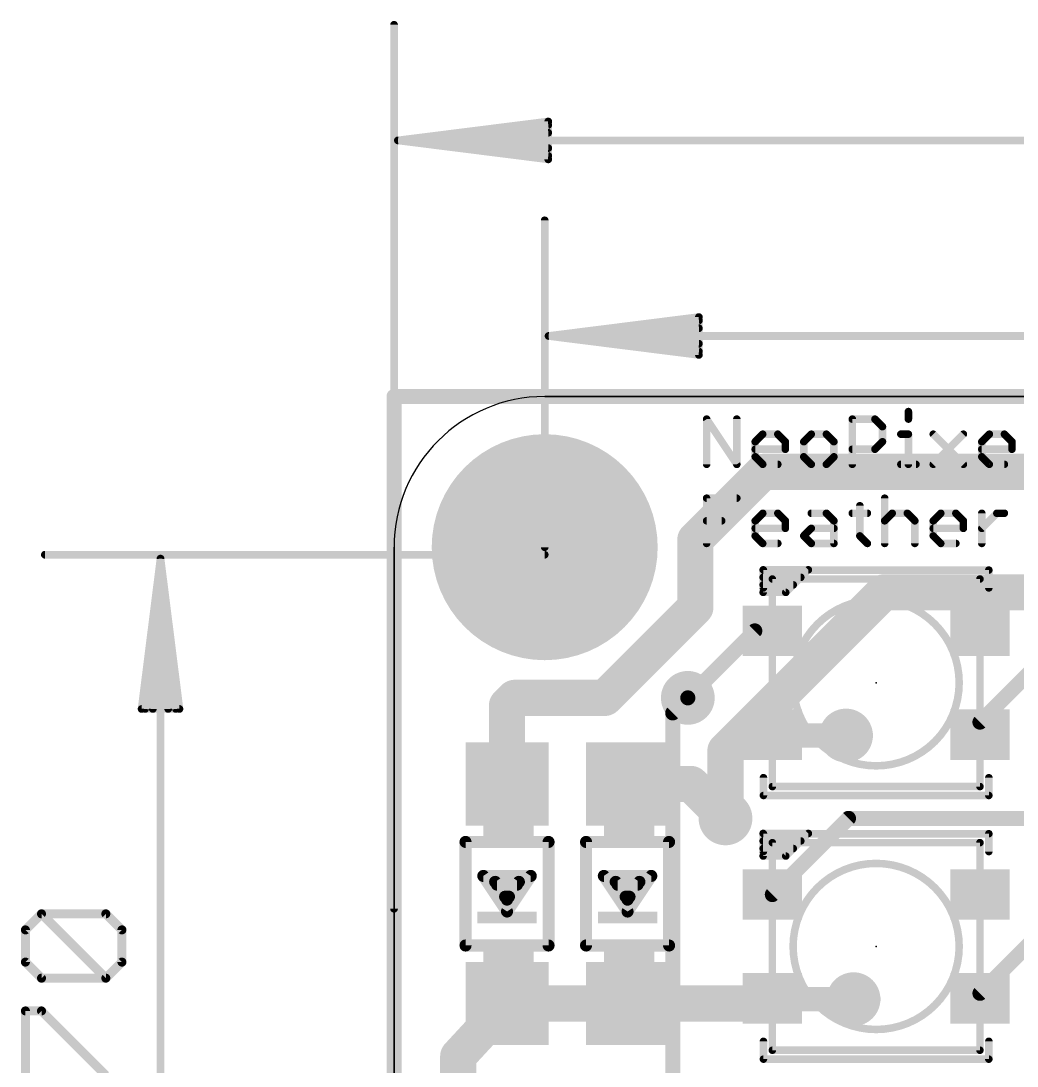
# Model space of a CAD drawing. Extents: x -9.8 to 63.1, y -5.4 to 29.5.
# Drawn here: x -6.29 to 10.5, y 11.57 to 29.19 of the extents above; entities that cross this region are included whole.
import ezdxf

# ---------------------------------------------------------------- set-up
doc = ezdxf.new("R2010")
doc.units = 0
for name, color, linetype in [('1', 12, 'CONTINUOUS'), ('16', 132, 'CONTINUOUS'), ('17', 110, 'CONTINUOUS'), ('18', 110, 'CONTINUOUS'), ('20', 4, 'CONTINUOUS'), ('21', 40, 'CONTINUOUS'), ('23', 53, 'CONTINUOUS'), ('47', 253, 'CONTINUOUS'), ('51', 253, 'CONTINUOUS')]:
    doc.layers.add(name, color=color, linetype=linetype)

# ---------------------------------------------------------------- blocks, each defined once
blk = doc.blocks.new('RECT')
blk.add_solid([(-0.5, -0.5), (0.5, -0.5), (-0.5, 0.5), (0.5, 0.5)])
blk = doc.blocks.new('ROUNDP')
at = {"const_width": 0.5}
blk.add_lwpolyline([(0, -0.25, 1), (0, 0.25, 1), (0, -0.25)], format="xyb", dxfattribs=at)
blk = doc.blocks.new('ROUNDV')
at = {"const_width": 0.5}
blk.add_lwpolyline([(0, -0.25, 1), (0, 0.25, 1), (0, -0.25)], format="xyb", dxfattribs=at)

msp = doc.modelspace()

# ---------------------------------------------------------------- linework, layer by layer
at = {"layer": '1'}
for points, const_width in [([(0, 22.86), (0, 0)], 0.254), ([(50.8, 22.86), (0, 22.86)], 0.254), ([(6.223, 21.59), (5.08, 20.447)], 0.6096), ([(16.51, 21.59), (6.223, 21.59)], 0.6096), ([(5.08, 20.447), (5.08, 19.304)], 0.6096), ([(5.08, 19.304), (3.556, 17.78)], 0.6096), ([(4.953, 17.78), (6.082, 18.909)], 0.254), ([(6.082, 18.909), (6.378, 18.909)], 0.254), ([(9.878, 17.371), (11.204, 18.697)], 0.254), ([(2.032, 17.78), (1.905, 17.653)], 0.6096), ([(3.556, 17.78), (2.032, 17.78)], 0.6096), ([(1.905, 17.653), (1.905, 16.328)], 0.6096), ([(9.878, 17.159), (9.878, 17.371)], 0.254), ([(6.378, 17.159), (6.392, 17.145)], 0.4064), ([(6.392, 17.145), (7.62, 17.145)], 0.4064), ([(5.008, 16.328), (3.937, 16.328)], 0.6096), ([(5.588, 15.748), (5.008, 16.328)], 0.6096), ([(6.378, 14.464), (7.662, 15.748)], 0.254), ([(7.662, 15.748), (42.799, 15.748)], 0.254), ([(9.878, 12.799), (11.204, 14.125)], 0.254), ([(1.082, 11.739), (1.905, 12.628)], 0.6096), ([(1.905, 12.628), (3.937, 12.628)], 0.6096), ([(6.378, 12.628), (3.937, 12.628)], 0.6096), ([(6.378, 12.714), (6.378, 12.628)], 0.6096), ([(6.378, 12.714), (6.392, 12.7)], 0.4064), ([(6.392, 12.7), (7.747, 12.7)], 0.4064), ([(9.878, 12.714), (9.878, 12.799)], 0.254), ([(1.082, 10.825), (1.082, 11.739)], 0.6096)]:
    msp.add_lwpolyline(points, dxfattribs=dict(at, const_width=const_width))
for points, const_width in [([(0.0635, 22.86, 1), (-0.0635, 22.86)], 0.127), ([(0, 22.9235, 1), (0, 22.7965)], 0.127), ([(6.223, 21.7424, 1), (6.223, 21.4376)], 0.3048), ([(6.3308, 21.4822, 1), (6.1152, 21.6978)], 0.3048), ([(4.9722, 20.5548, 1), (5.1878, 20.3392)], 0.3048), ([(5.2324, 20.447, 1), (4.9276, 20.447)], 0.3048), ([(5.1878, 19.1962, 1), (4.9722, 19.4118)], 0.3048), ([(4.9276, 19.304, 1), (5.2324, 19.304)], 0.3048), ([(6.082, 18.9725, 1), (6.082, 18.8455)], 0.127), ([(6.1269, 18.8641, 1), (6.0371, 18.9539)], 0.127), ([(6.378, 18.8455, 1), (6.378, 18.9725)], 0.127), ([(2.032, 17.9324, 1), (2.032, 17.6276)], 0.3048), ([(2.1398, 17.6722, 1), (1.9242, 17.8878)], 0.3048), ([(3.4482, 17.8878, 1), (3.6638, 17.6722)], 0.3048), ([(3.556, 17.6276, 1), (3.556, 17.9324)], 0.3048), ([(1.7972, 17.7608, 1), (2.0128, 17.5452)], 0.3048), ([(2.0574, 17.653, 1), (1.7526, 17.653)], 0.3048), ([(4.9081, 17.8249, 1), (4.9979, 17.7351)], 0.127), ([(9.9415, 17.371, 1), (9.8145, 17.371)], 0.127), ([(9.8331, 17.4159, 1), (9.9229, 17.3261)], 0.127), ([(6.4498, 17.2308, 1), (6.3062, 17.0872)], 0.2032), ([(6.392, 17.2466, 1), (6.392, 17.0434)], 0.2032), ([(6.3202, 17.0732, 1), (6.4638, 17.2168)], 0.2032), ([(7.62, 17.0434, 1), (7.62, 17.2466)], 0.2032), ([(9.8145, 17.159, 1), (9.9415, 17.159)], 0.127), ([(3.937, 16.4804, 1), (3.937, 16.1756)], 0.3048), ([(5.1158, 16.4358, 1), (4.9002, 16.2202)], 0.3048), ([(5.008, 16.1756, 1), (5.008, 16.4804)], 0.3048), ([(1.7526, 16.328, 1), (2.0574, 16.328)], 0.3048), ([(5.4802, 15.6402, 1), (5.6958, 15.8558)], 0.3048), ([(7.662, 15.8115, 1), (7.662, 15.6845)], 0.127), ([(7.7069, 15.7031, 1), (7.6171, 15.7929)], 0.127), ([(6.3331, 14.5089, 1), (6.4229, 14.4191)], 0.127), ([(1.905, 12.7804, 1), (1.905, 12.4756)], 0.3048), ([(2.0168, 12.5245, 1), (1.7932, 12.7315)], 0.3048), ([(3.937, 12.7804, 1), (3.937, 12.4756)], 0.3048), ([(3.937, 12.4756, 1), (3.937, 12.7804)], 0.3048), ([(6.5304, 12.714, 1), (6.2256, 12.714)], 0.3048), ([(6.4498, 12.7858, 1), (6.3062, 12.6422)], 0.2032), ([(6.392, 12.8016, 1), (6.392, 12.5984)], 0.2032), ([(6.3202, 12.6282, 1), (6.4638, 12.7718)], 0.2032), ([(6.378, 12.4756, 1), (6.378, 12.7804)], 0.3048), ([(7.747, 12.5984, 1), (7.747, 12.8016)], 0.2032), ([(9.9415, 12.799, 1), (9.8145, 12.799)], 0.127), ([(9.8331, 12.8439, 1), (9.9229, 12.7541)], 0.127), ([(6.2256, 12.628, 1), (6.5304, 12.628)], 0.3048), ([(9.8145, 12.714, 1), (9.9415, 12.714)], 0.127), ([(1.2344, 11.739, 1), (0.9296, 11.739)], 0.3048), ([(0.9702, 11.8425, 1), (1.1938, 11.6355)], 0.3048)]:
    msp.add_lwpolyline(points, format="xyb", dxfattribs=dict(at, const_width=const_width))
at = {"layer": '16'}
for points, const_width in [([(0, 22.86), (0, 0)], 0.254), ([(50.8, 22.86), (0, 22.86)], 0.254), ([(8.255, 19.558), (5.588, 16.891)], 0.6096), ([(20.066, 19.558), (8.255, 19.558)], 0.6096), ([(4.699, 17.526), (4.953, 17.78)], 0.254), ([(4.699, 11.176), (4.699, 17.526)], 0.254), ([(7.62, 17.145), (7.874, 17.145)], 0.4064), ([(5.588, 16.891), (5.588, 15.748)], 0.6096), ([(7.747, 12.7), (8.001, 12.7)], 0.4064)]:
    msp.add_lwpolyline(points, dxfattribs=dict(at, const_width=const_width))
for points, const_width in [([(0.0635, 22.86, 1), (-0.0635, 22.86)], 0.127), ([(0, 22.9235, 1), (0, 22.7965)], 0.127), ([(8.255, 19.7104, 1), (8.255, 19.4056)], 0.3048), ([(8.3628, 19.4502, 1), (8.1472, 19.6658)], 0.3048), ([(4.9979, 17.7351, 1), (4.9081, 17.8249)], 0.127), ([(4.7625, 17.526, 1), (4.6355, 17.526)], 0.127), ([(4.6541, 17.5709, 1), (4.7439, 17.4811)], 0.127), ([(7.62, 17.2466, 1), (7.62, 17.0434)], 0.2032), ([(7.874, 17.0434, 1), (7.874, 17.2466)], 0.2032), ([(5.4802, 16.9988, 1), (5.6958, 16.7832)], 0.3048), ([(5.7404, 16.891, 1), (5.4356, 16.891)], 0.3048), ([(5.4356, 15.748, 1), (5.7404, 15.748)], 0.3048), ([(7.747, 12.8016, 1), (7.747, 12.5984)], 0.2032), ([(8.001, 12.5984, 1), (8.001, 12.8016)], 0.2032)]:
    msp.add_lwpolyline(points, format="xyb", dxfattribs=dict(at, const_width=const_width))
at = {"layer": '20'}
for p, q in [((2.54, 22.86), (48.26, 22.86)), ((48.26, 22.86), (2.54, 22.86)), ((0, 2.54), (0, 20.32)), ((0, 20.32), (0, 2.54))]:
    msp.add_line(p, q, dxfattribs=at)
msp.add_arc((2.54, 20.32), 2.54, 90, 180, dxfattribs=at)
msp.add_arc((2.54, 20.32), 2.54, 90, 180, dxfattribs=at)
at = {"layer": '21'}
for points, const_width in [([(8.6719, 22.6068), (8.6719, 22.4796)], 0.127), ([(5.2705, 21.717), (5.2705, 22.4796)], 0.127), ([(5.2705, 22.4796), (5.7789, 21.717)], 0.127), ([(5.7789, 21.717), (5.7789, 22.4796)], 0.127), ([(7.7262, 21.717), (7.7262, 22.4796)], 0.127), ([(7.7262, 22.4796), (8.1076, 22.4796)], 0.127), ([(8.1076, 22.4796), (8.2347, 22.3525)], 0.127), ([(8.2347, 22.3525), (8.2347, 22.0983)], 0.127), ([(6.0891, 22.0983), (6.2162, 22.2254)], 0.127), ([(6.2162, 22.2254), (6.4704, 22.2254)], 0.127), ([(6.4704, 22.2254), (6.5975, 22.0983)], 0.127), ([(7.0348, 22.2254), (6.9077, 22.0983)], 0.127), ([(7.289, 22.2254), (7.0348, 22.2254)], 0.127), ([(7.4161, 22.0983), (7.289, 22.2254)], 0.127), ([(8.5448, 22.2254), (8.6719, 22.2254)], 0.127), ([(8.6719, 22.2254), (8.6719, 21.717)], 0.127), ([(9.0905, 22.2254), (9.599, 21.717)], 0.127), ([(9.0905, 21.717), (9.599, 22.2254)], 0.127), ([(9.9091, 22.0983), (10.0362, 22.2254)], 0.127), ([(10.0362, 22.2254), (10.2904, 22.2254)], 0.127), ([(10.2904, 22.2254), (10.4175, 22.0983)], 0.127), ([(6.0891, 21.8441), (6.0891, 22.0983)], 0.127), ([(6.5975, 21.9712), (6.0891, 21.9712)], 0.127), ([(6.5975, 22.0983), (6.5975, 21.9712)], 0.127), ([(6.9077, 22.0983), (6.9077, 21.8441)], 0.127), ([(7.4161, 21.8441), (7.4161, 22.0983)], 0.127), ([(8.1076, 21.9712), (7.7262, 21.9712)], 0.127), ([(8.2347, 22.0983), (8.1076, 21.9712)], 0.127), ([(9.9091, 21.8441), (9.9091, 22.0983)], 0.127), ([(10.4175, 21.9712), (9.9091, 21.9712)], 0.127), ([(10.4175, 22.0983), (10.4175, 21.9712)], 0.127), ([(6.2162, 21.717), (6.0891, 21.8441)], 0.127), ([(6.9077, 21.8441), (7.0348, 21.717)], 0.127), ([(7.289, 21.717), (7.4161, 21.8441)], 0.127), ([(10.0362, 21.717), (9.9091, 21.8441)], 0.127), ([(6.4704, 21.717), (6.2162, 21.717)], 0.127), ([(7.0348, 21.717), (7.289, 21.717)], 0.127), ([(8.5448, 21.717), (8.799, 21.717)], 0.127), ([(10.2904, 21.717), (10.0362, 21.717)], 0.127), ([(5.2705, 20.3835), (5.2705, 21.1462)], 0.127), ([(5.2705, 21.1462), (5.7789, 21.1462)], 0.127), ([(8.272, 21.1462), (8.272, 20.3835)], 0.127), ([(7.8533, 21.019), (7.8533, 20.5106)], 0.127), ([(5.2705, 20.7648), (5.5247, 20.7648)], 0.127), ([(6.0891, 20.7648), (6.2162, 20.8919)], 0.127), ([(6.0891, 20.5106), (6.0891, 20.7648)], 0.127), ([(6.2162, 20.8919), (6.4704, 20.8919)], 0.127), ([(6.4704, 20.8919), (6.5975, 20.7648)], 0.127), ([(6.5975, 20.7648), (6.5975, 20.6377)], 0.127), ([(7.0348, 20.8919), (7.289, 20.8919)], 0.127), ([(7.289, 20.8919), (7.4161, 20.7648)], 0.127), ([(7.4161, 20.7648), (7.4161, 20.3835)], 0.127), ([(7.7262, 20.8919), (7.9805, 20.8919)], 0.127), ([(8.272, 20.7648), (8.3991, 20.8919)], 0.127), ([(8.3991, 20.8919), (8.6533, 20.8919)], 0.127), ([(8.6533, 20.8919), (8.7804, 20.7648)], 0.127), ([(8.7804, 20.7648), (8.7804, 20.3835)], 0.127), ([(9.0905, 20.7648), (9.2176, 20.8919)], 0.127), ([(9.0905, 20.5106), (9.0905, 20.7648)], 0.127), ([(9.2176, 20.8919), (9.4719, 20.8919)], 0.127), ([(9.4719, 20.8919), (9.599, 20.7648)], 0.127), ([(9.599, 20.7648), (9.599, 20.6377)], 0.127), ([(9.9091, 20.3835), (9.9091, 20.8919)], 0.127), ([(9.9091, 20.6377), (10.1633, 20.8919)], 0.127), ([(10.1633, 20.8919), (10.2904, 20.8919)], 0.127), ([(6.5975, 20.6377), (6.0891, 20.6377)], 0.127), ([(6.9077, 20.5106), (7.0348, 20.6377)], 0.127), ([(7.0348, 20.6377), (7.4161, 20.6377)], 0.127), ([(9.599, 20.6377), (9.0905, 20.6377)], 0.127), ([(6.2162, 20.3835), (6.0891, 20.5106)], 0.127), ([(6.4704, 20.3835), (6.2162, 20.3835)], 0.127), ([(7.0348, 20.3835), (6.9077, 20.5106)], 0.127), ([(7.4161, 20.3835), (7.0348, 20.3835)], 0.127), ([(7.8533, 20.5106), (7.9805, 20.3835)], 0.127), ([(9.2176, 20.3835), (9.0905, 20.5106)], 0.127), ([(9.4719, 20.3835), (9.2176, 20.3835)], 0.127), ([(6.223, 19.939), (6.223, 19.558)], 0.127), ([(6.985, 19.939), (6.223, 19.939)], 0.127), ([(6.228, 19.634), (6.228, 19.934)], 0.127), ([(6.228, 19.934), (10.028, 19.934)], 0.127), ([(6.604, 19.558), (6.985, 19.939)], 0.127), ([(10.028, 19.934), (10.028, 19.634)], 0.127), ([(6.223, 19.812), (6.858, 19.812)], 0.127), ([(6.223, 19.685), (6.731, 19.685)], 0.127), ([(6.223, 19.558), (6.604, 19.558)], 0.127), ([(6.223, 19.558), (6.604, 19.558)], 0.127), ([(6.228, 16.434), (6.228, 16.134)], 0.127), ([(10.028, 16.134), (10.028, 16.434)], 0.127), ([(6.228, 16.134), (10.028, 16.134)], 0.127), ([(6.223, 15.494), (6.223, 15.113)], 0.127), ([(6.985, 15.494), (6.223, 15.494)], 0.127), ([(6.228, 15.189), (6.228, 15.489)], 0.127), ([(6.228, 15.489), (10.028, 15.489)], 0.127), ([(6.604, 15.113), (6.985, 15.494)], 0.127), ([(10.028, 15.489), (10.028, 15.189)], 0.127), ([(1.205, 13.605), (1.205, 15.351)], 0.2032), ([(2.605, 15.351), (2.605, 13.605)], 0.2032), ([(3.237, 13.605), (3.237, 15.351)], 0.2032), ([(4.637, 15.351), (4.637, 13.605)], 0.2032), ([(6.223, 15.367), (6.858, 15.367)], 0.127), ([(6.223, 15.24), (6.731, 15.24)], 0.127), ([(6.223, 15.113), (6.604, 15.113)], 0.127), ([(6.223, 15.113), (6.604, 15.113)], 0.127), ([(1.905, 14.178), (1.505, 14.778)], 0.2032), ([(1.505, 14.778), (2.305, 14.778)], 0.2032), ([(2.305, 14.778), (1.905, 14.178)], 0.2032), ([(3.937, 14.178), (3.537, 14.778)], 0.2032), ([(3.537, 14.778), (4.337, 14.778)], 0.2032), ([(4.337, 14.778), (3.937, 14.178)], 0.2032), ([(1.905, 14.378), (1.705, 14.678)], 0.2032), ([(1.705, 14.678), (2.105, 14.678)], 0.2032), ([(1.7367, 14.6304), (2.0733, 14.6304)], 0.2032), ([(2.105, 14.678), (1.905, 14.378)], 0.2032), ([(3.937, 14.378), (3.737, 14.678)], 0.2032), ([(3.737, 14.678), (4.137, 14.678)], 0.2032), ([(3.7687, 14.6304), (4.1053, 14.6304)], 0.2032), ([(4.137, 14.678), (3.937, 14.378)], 0.2032), ([(1.8722, 14.4272), (1.9378, 14.4272)], 0.2032), ([(3.9042, 14.4272), (3.9698, 14.4272)], 0.2032), ([(6.228, 11.989), (6.228, 11.689)], 0.127), ([(10.028, 11.689), (10.028, 11.989)], 0.127), ([(6.228, 11.689), (10.028, 11.689)], 0.127)]:
    msp.add_lwpolyline(points, dxfattribs=dict(at, const_width=const_width))
for points, const_width in [([(8.7037, 22.6068, 1), (8.6402, 22.6068)], 0.0635), ([(5.2969, 22.4973, 1), (5.2441, 22.462)], 0.0635), ([(5.3022, 22.4796, 1), (5.2388, 22.4796)], 0.0635), ([(5.8107, 22.4796, 1), (5.7472, 22.4796)], 0.0635), ([(7.758, 22.4796, 1), (7.6945, 22.4796)], 0.0635), ([(7.7262, 22.5114, 1), (7.7262, 22.4479)], 0.0635), ([(8.13, 22.5021, 1), (8.0851, 22.4572)], 0.0635), ([(8.1076, 22.4479, 1), (8.1076, 22.5114)], 0.0635), ([(8.2664, 22.3525, 1), (8.2029, 22.3525)], 0.0635), ([(8.2122, 22.3301, 1), (8.2571, 22.375)], 0.0635), ([(8.6402, 22.4796, 1), (8.7037, 22.4796)], 0.0635), ([(6.2162, 22.2572, 1), (6.2162, 22.1937)], 0.0635), ([(6.2386, 22.203, 1), (6.1937, 22.2479)], 0.0635), ([(6.4929, 22.2479, 1), (6.448, 22.203)], 0.0635), ([(6.4704, 22.1937, 1), (6.4704, 22.2572)], 0.0635), ([(7.0348, 22.2572, 1), (7.0348, 22.1937)], 0.0635), ([(7.0572, 22.203, 1), (7.0123, 22.2479)], 0.0635), ([(7.3114, 22.2479, 1), (7.2665, 22.203)], 0.0635), ([(7.289, 22.1937, 1), (7.289, 22.2572)], 0.0635), ([(8.5448, 22.2572, 1), (8.5448, 22.1937)], 0.0635), ([(8.7037, 22.2254, 1), (8.6402, 22.2254)], 0.0635), ([(8.6719, 22.1937, 1), (8.6719, 22.2572)], 0.0635), ([(9.113, 22.2479, 1), (9.0681, 22.203)], 0.0635), ([(9.6214, 22.203, 1), (9.5765, 22.2479)], 0.0635), ([(10.0362, 22.2572, 1), (10.0362, 22.1937)], 0.0635), ([(10.0587, 22.203, 1), (10.0138, 22.2479)], 0.0635), ([(10.3129, 22.2479, 1), (10.268, 22.203)], 0.0635), ([(10.2904, 22.1937, 1), (10.2904, 22.2572)], 0.0635), ([(6.1208, 22.0983, 1), (6.0573, 22.0983)], 0.0635), ([(6.0666, 22.1208, 1), (6.1115, 22.0759)], 0.0635), ([(6.0891, 22.003, 1), (6.0891, 21.9395)], 0.0635), ([(6.6293, 22.0983, 1), (6.5658, 22.0983)], 0.0635), ([(6.5751, 22.0759, 1), (6.62, 22.1208)], 0.0635), ([(6.5975, 21.9395, 1), (6.5975, 22.003)], 0.0635), ([(6.9394, 22.0983, 1), (6.8759, 22.0983)], 0.0635), ([(6.8852, 22.1208, 1), (6.9301, 22.0759)], 0.0635), ([(7.4478, 22.0983, 1), (7.3843, 22.0983)], 0.0635), ([(7.3936, 22.0759, 1), (7.4385, 22.1208)], 0.0635), ([(7.7262, 22.003, 1), (7.7262, 21.9395)], 0.0635), ([(8.1076, 21.9395, 1), (8.1076, 22.003)], 0.0635), ([(8.2029, 22.0983, 1), (8.2664, 22.0983)], 0.0635), ([(8.2571, 22.0759, 1), (8.2122, 22.1208)], 0.0635), ([(9.9091, 22.003, 1), (9.9091, 21.9395)], 0.0635), ([(9.9409, 22.0983, 1), (9.8774, 22.0983)], 0.0635), ([(9.8867, 22.1208, 1), (9.9316, 22.0759)], 0.0635), ([(10.4493, 22.0983, 1), (10.3858, 22.0983)], 0.0635), ([(10.3951, 22.0759, 1), (10.44, 22.1208)], 0.0635), ([(10.4175, 21.9395, 1), (10.4175, 22.003)], 0.0635), ([(6.0573, 21.8441, 1), (6.1208, 21.8441)], 0.0635), ([(6.1115, 21.8666, 1), (6.0666, 21.8217)], 0.0635), ([(6.5658, 21.9712, 1), (6.6293, 21.9712)], 0.0635), ([(6.8759, 21.8441, 1), (6.9394, 21.8441)], 0.0635), ([(6.9301, 21.8666, 1), (6.8852, 21.8217)], 0.0635), ([(7.3843, 21.8441, 1), (7.4478, 21.8441)], 0.0635), ([(7.4385, 21.8217, 1), (7.3936, 21.8666)], 0.0635), ([(8.0851, 21.9937, 1), (8.13, 21.9488)], 0.0635), ([(9.9316, 21.8666, 1), (9.8867, 21.8217)], 0.0635), ([(9.8774, 21.8441, 1), (9.9409, 21.8441)], 0.0635), ([(10.3858, 21.9712, 1), (10.4493, 21.9712)], 0.0635), ([(5.2388, 21.717, 1), (5.3022, 21.717)], 0.0635), ([(5.7472, 21.717, 1), (5.8107, 21.717)], 0.0635), ([(5.7525, 21.6994, 1), (5.8054, 21.7346)], 0.0635), ([(6.2162, 21.7488, 1), (6.2162, 21.6853)], 0.0635), ([(6.1937, 21.6945, 1), (6.2386, 21.7395)], 0.0635), ([(6.4704, 21.6853, 1), (6.4704, 21.7488)], 0.0635), ([(7.0348, 21.7488, 1), (7.0348, 21.6853)], 0.0635), ([(7.0123, 21.6945, 1), (7.0572, 21.7395)], 0.0635), ([(7.2665, 21.7395, 1), (7.3114, 21.6945)], 0.0635), ([(7.289, 21.6853, 1), (7.289, 21.7488)], 0.0635), ([(7.6945, 21.717, 1), (7.758, 21.717)], 0.0635), ([(8.5448, 21.7488, 1), (8.5448, 21.6853)], 0.0635), ([(8.6402, 21.717, 1), (8.7037, 21.717)], 0.0635), ([(8.799, 21.6853, 1), (8.799, 21.7488)], 0.0635), ([(9.0681, 21.7395, 1), (9.113, 21.6945)], 0.0635), ([(9.5765, 21.6945, 1), (9.6214, 21.7395)], 0.0635), ([(10.0362, 21.7488, 1), (10.0362, 21.6853)], 0.0635), ([(10.0138, 21.6945, 1), (10.0587, 21.7395)], 0.0635), ([(10.2904, 21.6853, 1), (10.2904, 21.7488)], 0.0635), ([(5.2705, 21.1779, 1), (5.2705, 21.1144)], 0.0635), ([(5.3022, 21.1462, 1), (5.2388, 21.1462)], 0.0635), ([(5.7789, 21.1144, 1), (5.7789, 21.1779)], 0.0635), ([(8.3037, 21.1462, 1), (8.2402, 21.1462)], 0.0635), ([(7.8851, 21.019, 1), (7.8216, 21.019)], 0.0635), ([(5.2705, 20.7966, 1), (5.2705, 20.7331)], 0.0635), ([(5.5247, 20.7331, 1), (5.5247, 20.7966)], 0.0635), ([(6.1208, 20.7648, 1), (6.0573, 20.7648)], 0.0635), ([(6.0666, 20.7873, 1), (6.1115, 20.7424)], 0.0635), ([(6.2162, 20.9237, 1), (6.2162, 20.8602)], 0.0635), ([(6.2386, 20.8695, 1), (6.1937, 20.9144)], 0.0635), ([(6.4929, 20.9144, 1), (6.448, 20.8695)], 0.0635), ([(6.4704, 20.8602, 1), (6.4704, 20.9237)], 0.0635), ([(6.6293, 20.7648, 1), (6.5658, 20.7648)], 0.0635), ([(6.5751, 20.7424, 1), (6.62, 20.7873)], 0.0635), ([(7.0348, 20.9237, 1), (7.0348, 20.8602)], 0.0635), ([(7.3114, 20.9144, 1), (7.2665, 20.8695)], 0.0635), ([(7.289, 20.8602, 1), (7.289, 20.9237)], 0.0635), ([(7.4478, 20.7648, 1), (7.3843, 20.7648)], 0.0635), ([(7.3936, 20.7424, 1), (7.4385, 20.7873)], 0.0635), ([(7.7262, 20.9237, 1), (7.7262, 20.8602)], 0.0635), ([(7.9805, 20.8602, 1), (7.9805, 20.9237)], 0.0635), ([(8.2495, 20.7873, 1), (8.2944, 20.7424)], 0.0635), ([(8.3991, 20.9237, 1), (8.3991, 20.8602)], 0.0635), ([(8.4215, 20.8695, 1), (8.3766, 20.9144)], 0.0635), ([(8.6757, 20.9144, 1), (8.6308, 20.8695)], 0.0635), ([(8.6533, 20.8602, 1), (8.6533, 20.9237)], 0.0635), ([(8.8121, 20.7648, 1), (8.7486, 20.7648)], 0.0635), ([(8.7579, 20.7424, 1), (8.8028, 20.7873)], 0.0635), ([(9.1223, 20.7648, 1), (9.0588, 20.7648)], 0.0635), ([(9.0681, 20.7873, 1), (9.113, 20.7424)], 0.0635), ([(9.2176, 20.9237, 1), (9.2176, 20.8602)], 0.0635), ([(9.2401, 20.8695, 1), (9.1952, 20.9144)], 0.0635), ([(9.4943, 20.9144, 1), (9.4494, 20.8695)], 0.0635), ([(9.4719, 20.8602, 1), (9.4719, 20.9237)], 0.0635), ([(9.6307, 20.7648, 1), (9.5672, 20.7648)], 0.0635), ([(9.5765, 20.7424, 1), (9.6214, 20.7873)], 0.0635), ([(9.9409, 20.8919, 1), (9.8774, 20.8919)], 0.0635), ([(10.1633, 20.9237, 1), (10.1633, 20.8602)], 0.0635), ([(10.1858, 20.8695, 1), (10.1409, 20.9144)], 0.0635), ([(10.2904, 20.8602, 1), (10.2904, 20.9237)], 0.0635), ([(6.0891, 20.6695, 1), (6.0891, 20.606)], 0.0635), ([(6.5658, 20.6377, 1), (6.6293, 20.6377)], 0.0635), ([(6.5975, 20.606, 1), (6.5975, 20.6695)], 0.0635), ([(7.0348, 20.6695, 1), (7.0348, 20.606)], 0.0635), ([(7.0572, 20.6153, 1), (7.0123, 20.6602)], 0.0635), ([(7.4161, 20.606, 1), (7.4161, 20.6695)], 0.0635), ([(9.0905, 20.6695, 1), (9.0905, 20.606)], 0.0635), ([(9.5672, 20.6377, 1), (9.6307, 20.6377)], 0.0635), ([(9.599, 20.606, 1), (9.599, 20.6695)], 0.0635), ([(9.8867, 20.6602, 1), (9.9316, 20.6153)], 0.0635), ([(6.0573, 20.5106, 1), (6.1208, 20.5106)], 0.0635), ([(6.1115, 20.5331, 1), (6.0666, 20.4882)], 0.0635), ([(6.2162, 20.4153, 1), (6.2162, 20.3518)], 0.0635), ([(6.4704, 20.3518, 1), (6.4704, 20.4153)], 0.0635), ([(6.9301, 20.5331, 1), (6.8852, 20.4882)], 0.0635), ([(6.8852, 20.5331, 1), (6.9301, 20.4882)], 0.0635), ([(7.0348, 20.4153, 1), (7.0348, 20.3518)], 0.0635), ([(7.4161, 20.3518, 1), (7.4161, 20.4153)], 0.0635), ([(7.8758, 20.5331, 1), (7.8309, 20.4882)], 0.0635), ([(7.8216, 20.5106, 1), (7.8851, 20.5106)], 0.0635), ([(9.113, 20.5331, 1), (9.0681, 20.4882)], 0.0635), ([(9.0588, 20.5106, 1), (9.1223, 20.5106)], 0.0635), ([(9.2176, 20.4153, 1), (9.2176, 20.3518)], 0.0635), ([(9.4719, 20.3518, 1), (9.4719, 20.4153)], 0.0635), ([(5.2388, 20.3835, 1), (5.3022, 20.3835)], 0.0635), ([(6.1937, 20.361, 1), (6.2386, 20.406)], 0.0635), ([(7.0123, 20.361, 1), (7.0572, 20.406)], 0.0635), ([(7.3843, 20.3835, 1), (7.4478, 20.3835)], 0.0635), ([(7.958, 20.361, 1), (8.0029, 20.406)], 0.0635), ([(8.2402, 20.3835, 1), (8.3037, 20.3835)], 0.0635), ([(8.7486, 20.3835, 1), (8.8121, 20.3835)], 0.0635), ([(9.1952, 20.361, 1), (9.2401, 20.406)], 0.0635), ([(9.8774, 20.3835, 1), (9.9409, 20.3835)], 0.0635), ([(6.223, 19.9707, 1), (6.223, 19.9073)], 0.0635), ([(6.2547, 19.939, 1), (6.1913, 19.939)], 0.0635), ([(6.2598, 19.934, 1), (6.1963, 19.934)], 0.0635), ([(6.228, 19.9657, 1), (6.228, 19.9023)], 0.0635), ([(7.0075, 19.9165, 1), (6.9625, 19.9615)], 0.0635), ([(6.985, 19.9073, 1), (6.985, 19.9707)], 0.0635), ([(10.0598, 19.934, 1), (9.9962, 19.934)], 0.0635), ([(10.028, 19.9023, 1), (10.028, 19.9657)], 0.0635), ([(6.223, 19.8438, 1), (6.223, 19.7803)], 0.0635), ([(6.223, 19.7168, 1), (6.223, 19.6533)], 0.0635), ([(6.731, 19.6533, 1), (6.731, 19.7168)], 0.0635), ([(6.858, 19.7803, 1), (6.858, 19.8438)], 0.0635), ([(6.223, 19.5897, 1), (6.223, 19.5263)], 0.0635), ([(6.223, 19.5897, 1), (6.223, 19.5263)], 0.0635), ([(6.1913, 19.558, 1), (6.2547, 19.558)], 0.0635), ([(6.1963, 19.634, 1), (6.2598, 19.634)], 0.0635), ([(6.5815, 19.5805, 1), (6.6265, 19.5355)], 0.0635), ([(6.604, 19.5263, 1), (6.604, 19.5897)], 0.0635), ([(6.604, 19.5263, 1), (6.604, 19.5897)], 0.0635), ([(9.9962, 19.634, 1), (10.0598, 19.634)], 0.0635), ([(6.2598, 16.434, 1), (6.1963, 16.434)], 0.0635), ([(10.0598, 16.434, 1), (9.9962, 16.434)], 0.0635), ([(6.228, 16.1657, 1), (6.228, 16.1023)], 0.0635), ([(6.1963, 16.134, 1), (6.2598, 16.134)], 0.0635), ([(9.9962, 16.134, 1), (10.0598, 16.134)], 0.0635), ([(10.028, 16.1023, 1), (10.028, 16.1657)], 0.0635), ([(6.223, 15.5258, 1), (6.223, 15.4623)], 0.0635), ([(6.2547, 15.494, 1), (6.1913, 15.494)], 0.0635), ([(6.2598, 15.489, 1), (6.1963, 15.489)], 0.0635), ([(6.228, 15.5208, 1), (6.228, 15.4573)], 0.0635), ([(7.0075, 15.4715, 1), (6.9625, 15.5165)], 0.0635), ([(6.985, 15.4623, 1), (6.985, 15.5258)], 0.0635), ([(10.0598, 15.489, 1), (9.9962, 15.489)], 0.0635), ([(10.028, 15.4573, 1), (10.028, 15.5208)], 0.0635), ([(1.2558, 15.351, 1), (1.1542, 15.351)], 0.1016), ([(2.6558, 15.351, 1), (2.5542, 15.351)], 0.1016), ([(3.2878, 15.351, 1), (3.1862, 15.351)], 0.1016), ([(4.6878, 15.351, 1), (4.5862, 15.351)], 0.1016), ([(6.223, 15.3988, 1), (6.223, 15.3353)], 0.0635), ([(6.858, 15.3353, 1), (6.858, 15.3988)], 0.0635), ([(6.223, 15.2718, 1), (6.223, 15.2082)], 0.0635), ([(6.223, 15.1448, 1), (6.223, 15.0813)], 0.0635), ([(6.223, 15.1448, 1), (6.223, 15.0813)], 0.0635), ([(6.1963, 15.189, 1), (6.2598, 15.189)], 0.0635), ([(6.5815, 15.1355, 1), (6.6265, 15.0905)], 0.0635), ([(6.604, 15.0813, 1), (6.604, 15.1448)], 0.0635), ([(6.604, 15.0813, 1), (6.604, 15.1448)], 0.0635), ([(6.731, 15.2082, 1), (6.731, 15.2718)], 0.0635), ([(9.9962, 15.189, 1), (10.0598, 15.189)], 0.0635), ([(6.1913, 15.113, 1), (6.2547, 15.113)], 0.0635), ([(1.5473, 14.8062, 1), (1.4627, 14.7498)], 0.1016), ([(1.505, 14.8288, 1), (1.505, 14.7272)], 0.1016), ([(2.3473, 14.7498, 1), (2.2627, 14.8062)], 0.1016), ([(2.305, 14.7272, 1), (2.305, 14.8288)], 0.1016), ([(3.5793, 14.8062, 1), (3.4947, 14.7498)], 0.1016), ([(3.537, 14.8288, 1), (3.537, 14.7272)], 0.1016), ([(4.3793, 14.7498, 1), (4.2947, 14.8062)], 0.1016), ([(4.337, 14.7272, 1), (4.337, 14.8288)], 0.1016), ([(1.7473, 14.7062, 1), (1.6627, 14.6498)], 0.1016), ([(1.705, 14.7288, 1), (1.705, 14.6272)], 0.1016), ([(1.7367, 14.6812, 1), (1.7367, 14.5796)], 0.1016), ([(2.1473, 14.6498, 1), (2.0627, 14.7062)], 0.1016), ([(2.0733, 14.5796, 1), (2.0733, 14.6812)], 0.1016), ([(2.105, 14.6272, 1), (2.105, 14.7288)], 0.1016), ([(3.7793, 14.7062, 1), (3.6947, 14.6498)], 0.1016), ([(3.737, 14.7288, 1), (3.737, 14.6272)], 0.1016), ([(3.7687, 14.6812, 1), (3.7687, 14.5796)], 0.1016), ([(4.1793, 14.6498, 1), (4.0947, 14.7062)], 0.1016), ([(4.1053, 14.5796, 1), (4.1053, 14.6812)], 0.1016), ([(4.137, 14.6272, 1), (4.137, 14.7288)], 0.1016), ([(1.8722, 14.478, 1), (1.8722, 14.3764)], 0.1016), ([(1.8627, 14.4062, 1), (1.9473, 14.3498)], 0.1016), ([(1.8627, 14.3498, 1), (1.9473, 14.4062)], 0.1016), ([(1.9378, 14.3764, 1), (1.9378, 14.478)], 0.1016), ([(3.9042, 14.478, 1), (3.9042, 14.3764)], 0.1016), ([(3.8947, 14.4062, 1), (3.9793, 14.3498)], 0.1016), ([(3.8947, 14.3498, 1), (3.9793, 14.4062)], 0.1016), ([(3.9698, 14.3764, 1), (3.9698, 14.478)], 0.1016), ([(1.8627, 14.2062, 1), (1.9473, 14.1498)], 0.1016), ([(1.8627, 14.1498, 1), (1.9473, 14.2062)], 0.1016), ([(3.8947, 14.2062, 1), (3.9793, 14.1498)], 0.1016), ([(3.8947, 14.1498, 1), (3.9793, 14.2062)], 0.1016), ([(1.1542, 13.605, 1), (1.2558, 13.605)], 0.1016), ([(2.5542, 13.605, 1), (2.6558, 13.605)], 0.1016), ([(3.1862, 13.605, 1), (3.2878, 13.605)], 0.1016), ([(4.5862, 13.605, 1), (4.6878, 13.605)], 0.1016), ([(6.2598, 11.989, 1), (6.1963, 11.989)], 0.0635), ([(10.0598, 11.989, 1), (9.9962, 11.989)], 0.0635), ([(6.228, 11.7208, 1), (6.228, 11.6572)], 0.0635), ([(6.1963, 11.689, 1), (6.2598, 11.689)], 0.0635), ([(9.9962, 11.689, 1), (10.0598, 11.689)], 0.0635), ([(10.028, 11.6572, 1), (10.028, 11.7208)], 0.0635)]:
    msp.add_lwpolyline(points, format="xyb", dxfattribs=dict(at, const_width=const_width))
at = {"layer": '23'}
for p in [(8.128, 18.034), (1.905, 14.478), (3.937, 14.478), (8.128, 13.589)]:
    msp.add_point(p, dxfattribs=at)
at = {"layer": '47'}
for points, const_width in [([(0, 14.224), (0, 29.128)], 0.13), ([(0.065, 27.178), (2.6, 27.4972)], 0.13), ([(0.065, 27.178), (2.6, 27.438)], 0.13), ([(2.6, 27.4972), (2.6, 26.8588)], 0.13), ([(0.065, 27.178), (2.6, 27.308)], 0.13), ([(0.065, 27.178), (50.735, 27.178)], 0.13), ([(2.6, 26.8588), (0.065, 27.178)], 0.13), ([(2.6, 27.048), (0.065, 27.178)], 0.13), ([(2.6, 26.918), (0.065, 27.178)], 0.13), ([(2.54, 20.32), (2.54, 25.8309)], 0.13), ([(2.605, 23.8809), (5.14, 24.2002)], 0.13), ([(2.605, 23.8809), (5.14, 24.1409)], 0.13), ([(5.14, 24.2002), (5.14, 23.5617)], 0.13), ([(2.605, 23.8809), (5.14, 24.0109)], 0.13), ([(2.605, 23.8809), (48.195, 23.8809)], 0.13), ([(5.14, 23.5617), (2.605, 23.8809)], 0.13), ([(5.14, 23.7509), (2.605, 23.8809)], 0.13), ([(5.14, 23.6209), (2.605, 23.8809)], 0.13), ([(2.54, 20.193), (-5.887, 20.193)], 0.13), ([(-3.937, 20.128), (-4.2562, 17.593)], 0.13), ([(-3.937, 20.128), (-4.197, 17.593)], 0.13), ([(-3.937, 20.128), (-4.067, 17.593)], 0.13), ([(-3.937, 2.605), (-3.937, 20.128)], 0.13), ([(-3.6178, 17.593), (-3.937, 20.128)], 0.13), ([(-3.807, 17.593), (-3.937, 20.128)], 0.13), ([(-3.677, 17.593), (-3.937, 20.128)], 0.13), ([(-4.2562, 17.593), (-3.6178, 17.593)], 0.13), ([(-6.2147, 13.8677), (-5.9435, 14.1389)], 0.1524), ([(-5.9435, 14.1389), (-4.8589, 14.1389)], 0.1524), ([(-4.8589, 13.0542), (-5.9435, 14.1389)], 0.1524), ([(-4.8589, 14.1389), (-4.5877, 13.8677)], 0.1524), ([(-6.2147, 13.3254), (-6.2147, 13.8677)], 0.1524), ([(-4.5877, 13.8677), (-4.5877, 13.3254)], 0.1524), ([(-5.9435, 13.0542), (-6.2147, 13.3254)], 0.1524), ([(-4.5877, 13.3254), (-4.8589, 13.0542)], 0.1524), ([(-4.8589, 13.0542), (-5.9435, 13.0542)], 0.1524), ([(-6.2147, 11.417), (-6.2147, 12.5017)], 0.1524), ([(-6.2147, 12.5017), (-5.9435, 12.5017)], 0.1524), ([(-5.9435, 12.5017), (-4.8589, 11.417)], 0.1524)]:
    msp.add_lwpolyline(points, dxfattribs=dict(at, const_width=const_width))
for points, const_width in [([(0.0325, 29.128, 1), (-0.0325, 29.128)], 0.065), ([(2.6325, 27.4972, 1), (2.5675, 27.4972)], 0.065), ([(2.6041, 27.465, 1), (2.5959, 27.5295)], 0.065), ([(2.6033, 27.4057, 1), (2.5967, 27.4703)], 0.065), ([(2.6017, 27.2755, 1), (2.5983, 27.3405)], 0.065), ([(0.065, 27.2105, 1), (0.065, 27.1455)], 0.065), ([(0.0691, 27.2102, 1), (0.0609, 27.1458)], 0.065), ([(0.0633, 27.2105, 1), (0.0667, 27.1455)], 0.065), ([(0.0667, 27.2105, 1), (0.0633, 27.1455)], 0.065), ([(0.0683, 27.2103, 1), (0.0617, 27.1457)], 0.065), ([(0.0617, 27.2103, 1), (0.0683, 27.1457)], 0.065), ([(0.0609, 27.2102, 1), (0.0691, 27.1458)], 0.065), ([(2.5967, 26.8857, 1), (2.6033, 26.9503)], 0.065), ([(2.5983, 27.0155, 1), (2.6017, 27.0805)], 0.065), ([(2.5675, 26.8588, 1), (2.6325, 26.8588)], 0.065), ([(2.5959, 26.8265, 1), (2.6041, 26.891)], 0.065), ([(2.5725, 25.8309, 1), (2.5075, 25.8309)], 0.065), ([(5.1725, 24.2002, 1), (5.1075, 24.2002)], 0.065), ([(5.1441, 24.1679, 1), (5.1359, 24.2324)], 0.065), ([(5.1433, 24.1086, 1), (5.1367, 24.1732)], 0.065), ([(5.1417, 23.9785, 1), (5.1383, 24.0434)], 0.065), ([(2.6091, 23.9132, 1), (2.6009, 23.8487)], 0.065), ([(2.605, 23.9134, 1), (2.605, 23.8484)], 0.065), ([(2.6033, 23.9134, 1), (2.6067, 23.8485)], 0.065), ([(2.6067, 23.9134, 1), (2.6033, 23.8485)], 0.065), ([(2.6083, 23.9132, 1), (2.6017, 23.8486)], 0.065), ([(2.6009, 23.9132, 1), (2.6091, 23.8487)], 0.065), ([(2.6017, 23.9132, 1), (2.6083, 23.8486)], 0.065), ([(5.1383, 23.7185, 1), (5.1417, 23.7834)], 0.065), ([(5.1359, 23.5294, 1), (5.1441, 23.5939)], 0.065), ([(5.1367, 23.5886, 1), (5.1433, 23.6532)], 0.065), ([(5.1075, 23.5617, 1), (5.1725, 23.5617)], 0.065), ([(2.5075, 20.32, 1), (2.5725, 20.32)], 0.065), ([(-5.887, 20.2255, 1), (-5.887, 20.1605)], 0.065), ([(-3.9045, 20.128, 1), (-3.9695, 20.128)], 0.065), ([(-3.9048, 20.1321, 1), (-3.9692, 20.1239)], 0.065), ([(-3.9045, 20.1263, 1), (-3.9695, 20.1297)], 0.065), ([(-3.9045, 20.1297, 1), (-3.9695, 20.1263)], 0.065), ([(-3.9047, 20.1313, 1), (-3.9693, 20.1247)], 0.065), ([(-3.9047, 20.1247, 1), (-3.9693, 20.1313)], 0.065), ([(-3.9048, 20.1239, 1), (-3.9692, 20.1321)], 0.065), ([(2.54, 20.1605, 1), (2.54, 20.2255)], 0.065), ([(-4.2885, 17.5971, 1), (-4.224, 17.5889)], 0.065), ([(-4.2562, 17.6255, 1), (-4.2562, 17.5605)], 0.065), ([(-4.2293, 17.5963, 1), (-4.1647, 17.5897)], 0.065), ([(-4.0995, 17.5947, 1), (-4.0345, 17.5913)], 0.065), ([(-3.8395, 17.5913, 1), (-3.7745, 17.5947)], 0.065), ([(-3.7093, 17.5897, 1), (-3.6447, 17.5963)], 0.065), ([(-3.65, 17.5889, 1), (-3.5855, 17.5971)], 0.065), ([(-3.6178, 17.5605, 1), (-3.6178, 17.6255)], 0.065), ([(-5.9166, 14.1658, 1), (-5.9705, 14.1119)], 0.0762), ([(-5.9435, 14.177, 1), (-5.9435, 14.1008)], 0.0762), ([(-5.9166, 14.1119, 1), (-5.9705, 14.1658)], 0.0762), ([(-4.8319, 14.1658, 1), (-4.8858, 14.1119)], 0.0762), ([(-4.8589, 14.1008, 1), (-4.8589, 14.177)], 0.0762), ([(-0.0325, 14.224, 1), (0.0325, 14.224)], 0.065), ([(-6.1766, 13.8677, 1), (-6.2528, 13.8677)], 0.0762), ([(-6.2416, 13.8946, 1), (-6.1877, 13.8408)], 0.0762), ([(-4.5496, 13.8677, 1), (-4.6258, 13.8677)], 0.0762), ([(-4.6146, 13.8408, 1), (-4.5608, 13.8946)], 0.0762), ([(-6.1877, 13.3523, 1), (-6.2416, 13.2984)], 0.0762), ([(-4.5608, 13.2984, 1), (-4.6146, 13.3523)], 0.0762), ([(-6.2528, 13.3254, 1), (-6.1766, 13.3254)], 0.0762), ([(-4.6258, 13.3254, 1), (-4.5496, 13.3254)], 0.0762), ([(-5.9435, 13.0923, 1), (-5.9435, 13.0161)], 0.0762), ([(-5.9705, 13.0273, 1), (-5.9166, 13.0811)], 0.0762), ([(-4.8858, 13.0811, 1), (-4.8319, 13.0273)], 0.0762), ([(-4.8858, 13.0273, 1), (-4.8319, 13.0811)], 0.0762), ([(-4.8589, 13.0161, 1), (-4.8589, 13.0923)], 0.0762), ([(-6.1766, 12.5017, 1), (-6.2528, 12.5017)], 0.0762), ([(-6.2147, 12.5398, 1), (-6.2147, 12.4636)], 0.0762), ([(-5.9166, 12.5286, 1), (-5.9705, 12.4748)], 0.0762), ([(-5.9435, 12.4636, 1), (-5.9435, 12.5398)], 0.0762)]:
    msp.add_lwpolyline(points, format="xyb", dxfattribs=dict(at, const_width=const_width))
at = {"layer": '51'}
for points, const_width in [([(6.378, 19.784), (9.878, 19.784)], 0.127), ([(6.378, 16.284), (6.378, 19.784)], 0.127), ([(9.878, 19.784), (9.878, 16.284)], 0.127), ([(9.878, 16.284), (6.378, 16.284)], 0.127), ([(1.205, 15.351), (2.605, 15.351)], 0.2032), ([(3.237, 15.351), (4.637, 15.351)], 0.2032), ([(6.378, 15.339), (9.878, 15.339)], 0.127), ([(6.378, 11.839), (6.378, 15.339)], 0.127), ([(9.878, 15.339), (9.878, 11.839)], 0.127), ([(2.605, 13.605), (1.205, 13.605)], 0.2032), ([(4.637, 13.605), (3.237, 13.605)], 0.2032), ([(9.878, 11.839), (6.378, 11.839)], 0.127)]:
    msp.add_lwpolyline(points, dxfattribs=dict(at, const_width=const_width))
for points, const_width in [([(6.378, 19.8158, 1), (6.378, 19.7523)], 0.0635), ([(6.4097, 19.784, 1), (6.3463, 19.784)], 0.0635), ([(9.9098, 19.784, 1), (9.8462, 19.784)], 0.0635), ([(9.878, 19.7523, 1), (9.878, 19.8158)], 0.0635), ([(8.128, 16.634, 1), (8.128, 19.434, 1), (8.128, 16.634)], 0.127), ([(6.378, 16.3158, 1), (6.378, 16.2523)], 0.0635), ([(6.3463, 16.284, 1), (6.4097, 16.284)], 0.0635), ([(9.8462, 16.284, 1), (9.9098, 16.284)], 0.0635), ([(9.878, 16.2523, 1), (9.878, 16.3158)], 0.0635), ([(1.205, 15.4018, 1), (1.205, 15.3002)], 0.1016), ([(2.605, 15.3002, 1), (2.605, 15.4018)], 0.1016), ([(3.237, 15.4018, 1), (3.237, 15.3002)], 0.1016), ([(4.637, 15.3002, 1), (4.637, 15.4018)], 0.1016), ([(6.378, 15.3708, 1), (6.378, 15.3072)], 0.0635), ([(6.4097, 15.339, 1), (6.3463, 15.339)], 0.0635), ([(9.9098, 15.339, 1), (9.8462, 15.339)], 0.0635), ([(9.878, 15.3072, 1), (9.878, 15.3708)], 0.0635), ([(8.128, 12.189, 1), (8.128, 14.989, 1), (8.128, 12.189)], 0.127), ([(1.205, 13.6558, 1), (1.205, 13.5542)], 0.1016), ([(2.605, 13.5542, 1), (2.605, 13.6558)], 0.1016), ([(3.237, 13.6558, 1), (3.237, 13.5542)], 0.1016), ([(4.637, 13.5542, 1), (4.637, 13.6558)], 0.1016), ([(6.378, 11.8708, 1), (6.378, 11.8072)], 0.0635), ([(6.3463, 11.839, 1), (6.4097, 11.839)], 0.0635), ([(9.8462, 11.839, 1), (9.9098, 11.839)], 0.0635), ([(9.878, 11.8072, 1), (9.878, 11.8708)], 0.0635)]:
    msp.add_lwpolyline(points, format="xyb", dxfattribs=dict(at, const_width=const_width))

# ---------------------------------------------------------------- block references
at = {"layer": '1', "xscale": 0.85, "rotation": 90}
for p in [(6.378, 18.909), (9.878, 18.909), (6.378, 17.159), (9.878, 17.159), (6.378, 14.464), (9.878, 14.464), (6.378, 12.714), (9.878, 12.714)]:
    msp.add_blockref('RECT', p, dxfattribs=at)
at = {"layer": '1', "xscale": 1.4, "yscale": 1.4, "rotation": 180}
for p in [(1.905, 16.328), (3.937, 16.328), (1.905, 12.628), (3.937, 12.628)]:
    msp.add_blockref('RECT', p, dxfattribs=at)
at = {"layer": '17', "xscale": 3.81, "yscale": 3.81}
msp.add_blockref('ROUNDP', (2.54, 20.32), dxfattribs=at)
msp.add_blockref('ROUNDP', (2.54, 20.32), dxfattribs=at)
at = {"layer": '18', "xscale": 0.9064, "yscale": 0.9064}
for p in [(4.953, 17.78), (4.953, 17.78), (7.62, 17.145), (7.62, 17.145), (5.588, 15.748), (5.588, 15.748), (7.747, 12.7), (7.747, 12.7)]:
    msp.add_blockref('ROUNDV', p, dxfattribs=at)
at = {"layer": '21', "xscale": 0.2, "rotation": 90}
for p in [(1.905, 14.078), (3.937, 14.078)]:
    msp.add_blockref('RECT', p, dxfattribs=at)
at = {"layer": '51', "xscale": 0.75, "yscale": 0.85, "rotation": 90}
for p in [(1.93, 15.826), (3.962, 15.826), (1.93, 13.13), (3.962, 13.13)]:
    msp.add_blockref('RECT', p, dxfattribs=at)

doc.saveas('drawing.dxf')
